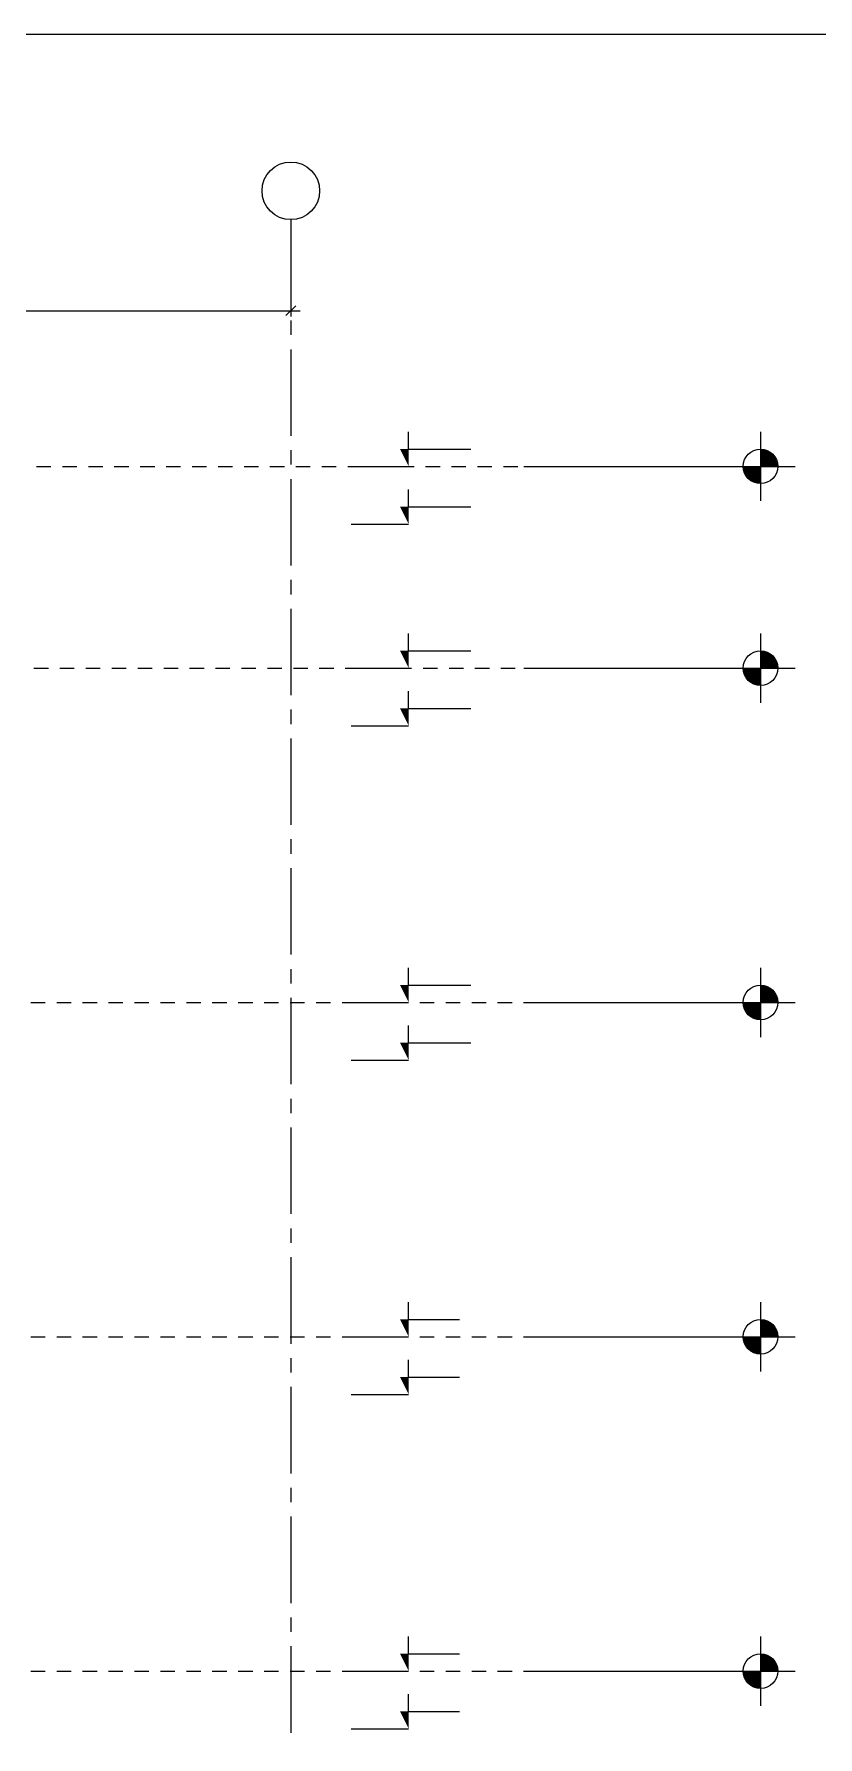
# Model space of a CAD drawing. Header units: metres. Extents: x -220 to 294, y -29 to 18.
# Drawn here: x 11.22 to 18.02, y 3.23 to 18 of the extents above; entities that cross this region are included whole.
import ezdxf

# ---------------------------------------------------------------- set-up
doc = ezdxf.new("R2010")
doc.units = ezdxf.units.M
doc.header["$MEASUREMENT"] = 0
doc.linetypes.add('CENTER2', pattern=[1.125, 0.75, -0.125, 0.125, -0.125])
doc.linetypes.add('DASHED4', pattern=[0.1875, 0.125, -0.0625])
for name, color, linetype in [('Cizgi', 7, 'Continuous'), ('Kesit_Kot', 7, 'Continuous'), ('Olculendirme', 7, 'Continuous'), ('Standart', 7, 'Continuous'), ('Tarama', 7, 'Continuous')]:
    doc.layers.add(name, color=color, linetype=linetype)

msp = doc.modelspace()

# ---------------------------------------------------------------- hatches: boundary and pattern name
at = {"layer": 'Kesit_Kot', "linetype": 'Continuous', "lineweight": -3}
for points in [[(14.469, 14.25), (14.394, 14.4), (14.469, 14.4)], [(14.469, 13.75), (14.394, 13.9), (14.469, 13.9)], [(14.469, 12.5), (14.394, 12.65), (14.469, 12.65)], [(14.469, 12), (14.394, 12.15), (14.469, 12.15)], [(14.469, 9.6), (14.394, 9.75), (14.469, 9.75)], [(14.469, 9.1), (14.394, 9.25), (14.469, 9.25)], [(14.469, 6.7), (14.394, 6.85), (14.469, 6.85)], [(14.469, 6.2), (14.394, 6.35), (14.469, 6.35)], [(14.469, 3.8), (14.394, 3.95), (14.469, 3.95)], [(14.469, 3.3), (14.394, 3.45), (14.469, 3.45)]]:
    msp.add_hatch(color=216, dxfattribs=at).paths.add_polyline_path(points)
at = {"layer": 'Tarama', "linetype": 'Continuous', "lineweight": -3}
for points in [[(17.671, 14.25), (17.67, 14.267), (17.667, 14.283), (17.663, 14.3), (17.656, 14.315), (17.648, 14.33), (17.638, 14.344), (17.627, 14.356), (17.615, 14.367), (17.601, 14.377), (17.586, 14.385), (17.571, 14.392), (17.554, 14.396), (17.538, 14.399), (17.521, 14.4), (17.521, 14.25)], [(17.371, 14.25), (17.372, 14.233), (17.375, 14.217), (17.379, 14.2), (17.386, 14.185), (17.394, 14.17), (17.404, 14.156), (17.415, 14.144), (17.427, 14.133), (17.441, 14.123), (17.456, 14.115), (17.471, 14.108), (17.488, 14.104), (17.504, 14.101), (17.521, 14.1), (17.521, 14.25)], [(17.671, 12.5), (17.67, 12.517), (17.667, 12.533), (17.663, 12.55), (17.656, 12.565), (17.648, 12.58), (17.638, 12.594), (17.627, 12.606), (17.615, 12.617), (17.601, 12.627), (17.586, 12.635), (17.571, 12.642), (17.554, 12.646), (17.538, 12.649), (17.521, 12.65), (17.521, 12.5)], [(17.371, 12.5), (17.372, 12.483), (17.375, 12.467), (17.379, 12.45), (17.386, 12.435), (17.394, 12.42), (17.404, 12.406), (17.415, 12.394), (17.427, 12.383), (17.441, 12.373), (17.456, 12.365), (17.471, 12.358), (17.488, 12.354), (17.504, 12.351), (17.521, 12.35), (17.521, 12.5)], [(17.671, 9.6), (17.67, 9.617), (17.667, 9.633), (17.663, 9.65), (17.656, 9.665), (17.648, 9.68), (17.638, 9.694), (17.627, 9.706), (17.615, 9.717), (17.601, 9.727), (17.586, 9.735), (17.571, 9.742), (17.554, 9.746), (17.538, 9.749), (17.521, 9.75), (17.521, 9.6)], [(17.371, 9.6), (17.372, 9.583), (17.375, 9.567), (17.379, 9.55), (17.386, 9.535), (17.394, 9.52), (17.404, 9.506), (17.415, 9.494), (17.427, 9.483), (17.441, 9.473), (17.456, 9.465), (17.471, 9.458), (17.488, 9.454), (17.504, 9.451), (17.521, 9.45), (17.521, 9.6)], [(17.671, 6.7), (17.67, 6.717), (17.667, 6.733), (17.663, 6.75), (17.656, 6.765), (17.648, 6.78), (17.638, 6.794), (17.627, 6.806), (17.615, 6.817), (17.601, 6.827), (17.586, 6.835), (17.571, 6.842), (17.554, 6.846), (17.538, 6.849), (17.521, 6.85), (17.521, 6.7)], [(17.371, 6.7), (17.372, 6.683), (17.375, 6.667), (17.379, 6.65), (17.386, 6.635), (17.394, 6.62), (17.404, 6.606), (17.415, 6.594), (17.427, 6.583), (17.441, 6.573), (17.456, 6.565), (17.471, 6.558), (17.488, 6.554), (17.504, 6.551), (17.521, 6.55), (17.521, 6.7)], [(17.671, 3.8), (17.67, 3.817), (17.667, 3.833), (17.663, 3.85), (17.656, 3.865), (17.648, 3.88), (17.638, 3.894), (17.627, 3.906), (17.615, 3.917), (17.601, 3.927), (17.586, 3.935), (17.571, 3.942), (17.554, 3.946), (17.538, 3.949), (17.521, 3.95), (17.521, 3.8)], [(17.371, 3.8), (17.372, 3.783), (17.375, 3.767), (17.379, 3.75), (17.386, 3.735), (17.394, 3.72), (17.404, 3.706), (17.415, 3.694), (17.427, 3.683), (17.441, 3.673), (17.456, 3.665), (17.471, 3.658), (17.488, 3.654), (17.504, 3.651), (17.521, 3.65), (17.521, 3.8)]]:
    msp.add_hatch(color=216, dxfattribs=at).paths.add_polyline_path(points)

# ---------------------------------------------------------------- linework, layer by layer
at = {"layer": 'Cizgi', "color": 18, "linetype": 'Continuous', "lineweight": -3}
msp.add_lwpolyline([(-14.783, 18), (51.417, 18)], dxfattribs=at)
at = {"layer": 'Cizgi', "color": 73, "linetype": 'DASHED4', "lineweight": -3}
for points in [[(6.966, 14.25), (16.469, 14.25)], [(10.994, 12.5), (16.469, 12.5)], [(10.516, 9.6), (16.469, 9.6)], [(10.516, 6.7), (16.469, 6.7)], [(10.516, 3.8), (16.469, 3.8)]]:
    msp.add_lwpolyline(points, dxfattribs=at)
at = {"layer": 'Kesit_Kot', "color": 216, "linetype": 'Continuous', "lineweight": -3}
for points in [[(14.469, 14.4), (14.469, 14.55)], [(14.469, 14.4), (15.008, 14.4)], [(13.969, 14.25), (14.469, 14.25)], [(14.469, 13.9), (14.469, 14.05)], [(14.469, 13.9), (15.008, 13.9)], [(13.969, 13.75), (14.469, 13.75)], [(14.469, 12.65), (14.469, 12.8)], [(14.469, 12.65), (15.008, 12.65)], [(13.969, 12.5), (14.469, 12.5)], [(14.469, 12.15), (14.469, 12.3)], [(14.469, 12.15), (15.008, 12.15)], [(13.969, 12), (14.469, 12)], [(14.469, 9.75), (14.469, 9.9)], [(14.469, 9.75), (15.008, 9.75)], [(13.969, 9.6), (14.469, 9.6)], [(14.469, 9.25), (14.469, 9.4)], [(14.469, 9.25), (15.008, 9.25)], [(13.969, 9.1), (14.469, 9.1)], [(14.469, 6.85), (14.469, 7)], [(14.469, 6.85), (14.911, 6.85)], [(13.969, 6.7), (14.469, 6.7)], [(14.469, 6.35), (14.469, 6.5)], [(14.469, 6.35), (14.911, 6.35)], [(13.969, 6.2), (14.469, 6.2)], [(14.469, 3.95), (14.469, 4.1)], [(14.469, 3.95), (14.911, 3.95)], [(13.969, 3.8), (14.469, 3.8)], [(14.469, 3.45), (14.469, 3.6)], [(14.469, 3.45), (14.911, 3.45)], [(13.969, 3.3), (14.469, 3.3)]]:
    msp.add_lwpolyline(points, dxfattribs=at)
at = {"layer": 'Olculendirme', "color": 47, "linetype": 'Continuous', "lineweight": -3}
for points in [[(13.447, 15.85), (13.447, 15.55)], [(-5.263, 15.6), (13.527, 15.6)]]:
    msp.add_lwpolyline(points, dxfattribs=at)
at = {"layer": 'Olculendirme', "color": 59, "linetype": 'Continuous', "lineweight": -3}
msp.add_lwpolyline([(13.489, 15.642), (13.405, 15.558)], dxfattribs=at)
at = {"layer": 'Standart', "color": 251, "linetype": 'CENTER2', "lineweight": -3}
msp.add_lwpolyline([(13.447, 16.39), (13.447, -3.95)], dxfattribs=at)
at = {"layer": 'Standart', "color": 216, "linetype": 'Continuous', "lineweight": -3}
for points in [[(17.521, 14.55), (17.521, 13.95)], [(15.469, 14.25), (17.221, 14.25)], [(17.221, 14.25), (17.821, 14.25)], [(17.521, 12.8), (17.521, 12.2)], [(15.469, 12.5), (17.221, 12.5)], [(17.221, 12.5), (17.821, 12.5)], [(17.521, 9.9), (17.521, 9.3)], [(15.469, 9.6), (17.221, 9.6)], [(17.221, 9.6), (17.821, 9.6)], [(17.521, 7), (17.521, 6.4)], [(15.469, 6.7), (17.221, 6.7)], [(17.221, 6.7), (17.821, 6.7)], [(17.521, 4.1), (17.521, 3.5)], [(15.469, 3.8), (17.221, 3.8)], [(17.221, 3.8), (17.821, 3.8)]]:
    msp.add_lwpolyline(points, dxfattribs=at)
at = {"layer": 'Standart', "color": 251, "linetype": 'Continuous', "lineweight": -3}
msp.add_circle((13.447, 16.64), 0.25, dxfattribs=at)
at = {"layer": 'Standart', "color": 216, "linetype": 'Continuous', "lineweight": -3}
for centre in [(17.521, 14.25), (17.521, 12.5), (17.521, 9.6), (17.521, 6.7), (17.521, 3.8)]:
    msp.add_circle(centre, 0.15, dxfattribs=at)

doc.saveas('drawing.dxf')
